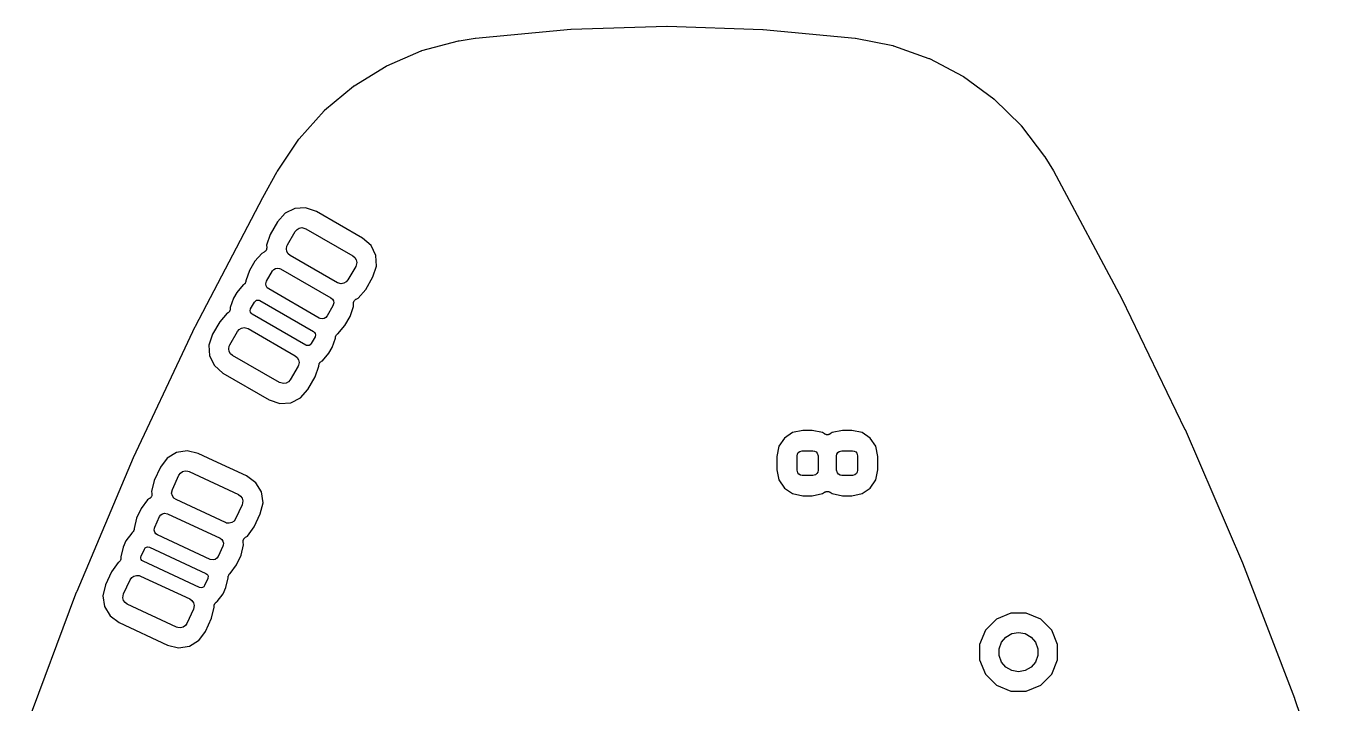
# Model space of a CAD drawing. Extents: x 123.5 to 166.3, y -110.9 to -58.6.
# Drawn here: x 128.45 to 162.33, y -76.11 to -58.63 of the extents above; entities that cross this region are included whole.
import ezdxf

# ---------------------------------------------------------------- set-up
doc = ezdxf.new("R2010")
doc.units = 0
doc.header["$MEASUREMENT"] = 0
doc.layers.add('BLACK', color=7, linetype='CONTINUOUS')

msp = doc.modelspace()

# ---------------------------------------------------------------- linework, layer by layer
at = {"layer": 'BLACK', "linetype": 'CONTINUOUS'}
for p, q in [((139.609, -59.004), (140.021, -58.9387)), ((140.021, -58.9387), (140.026, -58.9387)), ((140.026, -58.9387), (140.029, -58.9377)), ((140.029, -58.9377), (142.486, -58.7077)), ((142.486, -58.7077), (142.49, -58.708)), ((142.49, -58.708), (142.494, -58.7072)), ((142.494, -58.7072), (144.96, -58.6319)), ((144.96, -58.6319), (144.964, -58.6325)), ((144.964, -58.6325), (144.968, -58.6319)), ((144.968, -58.6319), (147.433, -58.7117)), ((147.433, -58.7117), (147.437, -58.7125)), ((147.437, -58.7125), (147.441, -58.7122)), ((147.441, -58.7122), (149.811, -58.9362)), ((149.811, -58.9362), (149.818, -58.938)), ((149.818, -58.938), (149.824, -58.9381)), ((149.824, -58.9381), (150.788, -59.1307)), ((137.741, -59.6501), (138.63, -59.2672)), ((138.63, -59.2672), (138.639, -59.265)), ((138.639, -59.265), (138.647, -59.2611)), ((138.647, -59.2611), (139.596, -59.0067)), ((139.596, -59.0067), (139.603, -59.0062)), ((139.603, -59.0062), (139.609, -59.004)), ((150.788, -59.1307), (150.797, -59.1341)), ((150.797, -59.1341), (150.806, -59.1356)), ((150.806, -59.1356), (151.718, -59.4603)), ((151.718, -59.4603), (151.726, -59.4648)), ((151.726, -59.4648), (151.735, -59.4677)), ((151.735, -59.4677), (152.59, -59.9206)), ((136.9, -60.1658), (137.724, -59.6586)), ((137.724, -59.6586), (137.733, -59.6552)), ((137.733, -59.6552), (137.741, -59.6501)), ((152.59, -59.9206), (152.597, -59.9263)), ((152.597, -59.9263), (152.606, -59.9303)), ((152.606, -59.9303), (153.387, -60.502)), ((136.142, -60.7975), (136.885, -60.1765)), ((136.885, -60.1765), (136.893, -60.1719)), ((136.893, -60.1719), (136.9, -60.1658)), ((153.387, -60.502), (153.393, -60.5086)), ((153.393, -60.5086), (153.401, -60.5139)), ((153.401, -60.5139), (154.091, -61.1923)), ((135.484, -61.5319), (136.129, -60.8102)), ((136.129, -60.8102), (136.136, -60.8045)), ((136.136, -60.8045), (136.142, -60.7975)), ((154.091, -61.1923), (154.097, -61.1998)), ((154.097, -61.1998), (154.103, -61.2061)), ((154.103, -61.2061), (154.698, -61.9889)), ((134.925, -62.3735), (135.473, -61.5464)), ((135.473, -61.5464), (135.479, -61.5397)), ((135.479, -61.5397), (135.484, -61.5319)), ((154.698, -61.9889), (154.701, -61.9948)), ((154.701, -61.9948), (154.705, -61.9999)), ((154.705, -61.9999), (154.923, -62.3594)), ((134.55, -63.048), (134.92, -62.3819)), ((134.92, -62.3819), (134.923, -62.3781)), ((134.923, -62.3781), (134.925, -62.3735)), ((154.923, -62.3594), (154.924, -62.3626)), ((154.924, -62.3626), (154.926, -62.3652)), ((154.926, -62.3652), (156.689, -65.66)), ((132.811, -66.3684), (134.548, -63.0508)), ((134.548, -63.0508), (134.549, -63.0495)), ((134.549, -63.0495), (134.55, -63.048)), ((135.372, -63.3336), (135.121, -63.4575)), ((135.652, -63.3153), (135.372, -63.3336)), ((135.929, -63.4094), (135.652, -63.3153)), ((134.928, -63.6777), (134.741, -64.0025)), ((135.121, -63.4575), (134.928, -63.6777)), ((137.12, -64.0969), (135.929, -63.4094)), ((134.741, -64.0025), (134.646, -64.2798)), ((135.185, -64.2735), (135.385, -63.9271)), ((135.385, -63.9271), (135.43, -63.8739)), ((135.43, -63.8739), (135.49, -63.8392)), ((135.49, -63.8392), (135.558, -63.8271)), ((135.558, -63.8271), (135.658, -63.8539)), ((135.658, -63.8539), (136.871, -64.5539)), ((134.646, -64.2798), (134.65, -64.3385)), ((134.65, -64.3551), (134.647, -64.3686)), ((134.65, -64.3385), (134.649, -64.3468)), ((134.649, -64.3468), (134.65, -64.3551)), ((135.158, -64.3735), (135.17, -64.3051)), ((135.17, -64.3051), (135.185, -64.2735)), ((137.34, -64.29), (137.12, -64.0969)), ((137.464, -64.5413), (137.34, -64.29)), ((134.341, -64.6953), (134.203, -64.9334)), ((134.521, -64.4898), (134.341, -64.6953)), ((134.58, -64.4607), (134.521, -64.4898)), ((134.587, -64.4558), (134.58, -64.4607)), ((134.594, -64.4524), (134.587, -64.4558)), ((134.604, -64.4428), (134.594, -64.4524)), ((134.615, -64.4346), (134.604, -64.4428)), ((134.62, -64.4277), (134.615, -64.4346)), ((134.626, -64.4219), (134.62, -64.4277)), ((134.632, -64.4095), (134.626, -64.4219)), ((134.64, -64.398), (134.632, -64.4095)), ((134.642, -64.3899), (134.64, -64.398)), ((134.646, -64.3824), (134.642, -64.3899)), ((134.647, -64.3686), (134.646, -64.3824)), ((135.17, -64.4419), (135.158, -64.3735)), ((135.205, -64.5021), (135.17, -64.4419)), ((135.258, -64.5467), (135.205, -64.5021)), ((136.471, -65.2467), (135.258, -64.5467)), ((136.871, -64.5539), (136.924, -64.5986)), ((136.924, -64.5986), (136.959, -64.6587)), ((136.959, -64.6587), (136.971, -64.7271)), ((137.483, -64.8208), (137.464, -64.5413)), ((134.203, -64.9334), (134.114, -65.1955)), ((134.648, -65.2045), (134.798, -64.9447)), ((134.798, -64.9447), (134.831, -64.9048)), ((134.831, -64.9048), (134.876, -64.8787)), ((134.876, -64.8787), (134.927, -64.8697)), ((134.927, -64.8697), (134.979, -64.8787)), ((134.979, -64.8787), (135.002, -64.8898)), ((135.002, -64.8898), (136.302, -65.6398)), ((136.944, -64.8271), (136.744, -65.1735)), ((136.959, -64.7955), (136.944, -64.8271)), ((136.971, -64.7271), (136.959, -64.7955)), ((137.388, -65.0982), (137.483, -64.8208)), ((134.046, -65.3046), (133.878, -65.4964)), ((134.051, -65.3012), (134.046, -65.3046)), ((134.059, -65.2979), (134.051, -65.3012)), ((134.069, -65.2883), (134.059, -65.2979)), ((134.08, -65.2801), (134.069, -65.2883)), ((134.084, -65.2732), (134.08, -65.2801)), ((134.09, -65.2674), (134.084, -65.2732)), ((134.097, -65.2549), (134.09, -65.2674)), ((134.104, -65.2434), (134.097, -65.2549)), ((134.106, -65.2353), (134.104, -65.2434)), ((134.11, -65.2278), (134.106, -65.2353)), ((134.111, -65.214), (134.11, -65.2278)), ((134.115, -65.2006), (134.111, -65.214)), ((134.114, -65.1955), (134.115, -65.2006)), ((134.627, -65.2795), (134.648, -65.2045)), ((134.637, -65.3308), (134.627, -65.2795)), ((134.663, -65.3759), (134.637, -65.3308)), ((134.702, -65.4094), (134.663, -65.3759)), ((136.571, -65.2735), (136.471, -65.2467)), ((136.639, -65.2615), (136.571, -65.2735)), ((136.699, -65.2267), (136.639, -65.2615)), ((136.744, -65.1735), (136.699, -65.2267)), ((137.201, -65.4229), (137.388, -65.0982)), ((133.791, -65.6479), (133.709, -65.8883)), ((133.878, -65.4964), (133.791, -65.6479)), ((134.335, -65.7458), (134.357, -65.7192)), ((134.357, -65.7192), (134.387, -65.7018)), ((134.387, -65.7018), (134.422, -65.6958)), ((134.422, -65.6958), (134.456, -65.7018)), ((134.456, -65.7018), (134.472, -65.7092)), ((134.472, -65.7092), (135.857, -66.5092)), ((136.002, -66.1594), (134.702, -65.4094)), ((136.302, -65.6398), (136.341, -65.6733)), ((136.341, -65.6733), (136.367, -65.7184)), ((136.367, -65.7184), (136.377, -65.7697)), ((136.903, -65.7204), (136.909, -65.7079)), ((136.909, -65.7079), (136.915, -65.7022)), ((136.915, -65.7022), (136.919, -65.6952)), ((136.919, -65.6952), (136.931, -65.687)), ((136.931, -65.687), (136.941, -65.6774)), ((136.941, -65.6774), (136.948, -65.6741)), ((136.948, -65.6741), (136.955, -65.6691)), ((136.955, -65.6691), (137.008, -65.6431)), ((137.008, -65.6431), (137.201, -65.4229)), ((156.689, -65.66), (156.69, -65.6626)), ((156.69, -65.6626), (156.691, -65.6648)), ((156.691, -65.6648), (158.315, -69.0324)), ((133.634, -66.0339), (133.441, -66.2541)), ((133.64, -66.0309), (133.634, -66.0339)), ((133.647, -66.026), (133.64, -66.0309)), ((133.654, -66.0226), (133.647, -66.026)), ((133.664, -66.0131), (133.654, -66.0226)), ((133.675, -66.0049), (133.664, -66.0131)), ((133.68, -65.9979), (133.675, -66.0049)), ((133.686, -65.9921), (133.68, -65.9979)), ((133.692, -65.9797), (133.686, -65.9921)), ((133.7, -65.9682), (133.692, -65.9797)), ((133.702, -65.9601), (133.7, -65.9682)), ((133.706, -65.9526), (133.702, -65.9601)), ((133.707, -65.9388), (133.706, -65.9526)), ((133.71, -65.9254), (133.707, -65.9388)), ((133.709, -65.8883), (133.71, -65.9087)), ((133.71, -65.9087), (133.709, -65.917)), ((133.709, -65.917), (133.71, -65.9254)), ((134.222, -65.969), (134.235, -65.919)), ((134.228, -66.0032), (134.222, -65.969)), ((134.245, -66.0332), (134.228, -66.0032)), ((134.235, -65.919), (134.335, -65.7458)), ((134.272, -66.0556), (134.245, -66.0332)), ((135.657, -66.8556), (134.272, -66.0556)), ((136.356, -65.8447), (136.206, -66.1045)), ((136.377, -65.7697), (136.356, -65.8447)), ((136.801, -66.1157), (136.889, -65.8569)), ((136.884, -65.7747), (136.888, -65.7613)), ((136.885, -65.783), (136.884, -65.7747)), ((136.884, -65.7913), (136.885, -65.783)), ((136.889, -65.8569), (136.884, -65.7913)), ((136.888, -65.7613), (136.889, -65.7475)), ((136.889, -65.7475), (136.893, -65.74)), ((136.893, -65.74), (136.895, -65.7319)), ((136.895, -65.7319), (136.903, -65.7204)), ((132.614, -66.7852), (132.809, -66.3732)), ((132.809, -66.3732), (132.81, -66.371)), ((132.81, -66.371), (132.811, -66.3684)), ((133.441, -66.2541), (133.253, -66.5789)), ((136.025, -66.1705), (136.002, -66.1594)), ((136.077, -66.1795), (136.025, -66.1705)), ((136.128, -66.1705), (136.077, -66.1795)), ((136.173, -66.1444), (136.128, -66.1705)), ((136.206, -66.1045), (136.173, -66.1444)), ((136.481, -66.562), (136.663, -66.3539)), ((136.663, -66.3539), (136.801, -66.1157)), ((133.253, -66.5789), (133.159, -66.8562)), ((133.698, -66.8499), (133.898, -66.5035)), ((133.898, -66.5035), (133.942, -66.4503)), ((133.942, -66.4503), (134.002, -66.4156)), ((134.002, -66.4156), (134.071, -66.4035)), ((134.071, -66.4035), (134.171, -66.4303)), ((134.171, -66.4303), (135.383, -67.1303)), ((135.894, -66.6458), (135.794, -66.819)), ((135.857, -66.5092), (135.884, -66.5315)), ((135.884, -66.5315), (135.901, -66.5616)), ((135.907, -66.5958), (135.894, -66.6458)), ((135.901, -66.5616), (135.907, -66.5958)), ((136.338, -66.9168), (136.42, -66.6753)), ((136.42, -66.6613), (136.423, -66.6479)), ((136.421, -66.6696), (136.42, -66.6613)), ((136.42, -66.6753), (136.421, -66.6696)), ((136.423, -66.6479), (136.425, -66.6341)), ((136.425, -66.6341), (136.429, -66.6266)), ((136.429, -66.6266), (136.431, -66.6185)), ((136.431, -66.6185), (136.438, -66.6069)), ((136.438, -66.6069), (136.444, -66.5945)), ((136.444, -66.5945), (136.45, -66.5887)), ((136.45, -66.5887), (136.455, -66.5818)), ((136.455, -66.5818), (136.466, -66.5736)), ((136.466, -66.5736), (136.476, -66.564)), ((136.476, -66.564), (136.481, -66.562)), ((131.214, -69.7551), (132.614, -66.7852)), ((133.159, -66.8562), (133.177, -67.1358)), ((133.671, -66.9499), (133.683, -66.8815)), ((133.683, -67.0183), (133.671, -66.9499)), ((133.683, -66.8815), (133.698, -66.8499)), ((133.718, -67.0785), (133.683, -67.0183)), ((135.673, -66.8629), (135.657, -66.8556)), ((135.707, -66.869), (135.673, -66.8629)), ((135.742, -66.8629), (135.707, -66.869)), ((135.772, -66.8456), (135.742, -66.8629)), ((135.794, -66.819), (135.772, -66.8456)), ((136.084, -67.2592), (136.251, -67.0684)), ((136.251, -67.0684), (136.338, -66.9168)), ((133.177, -67.1358), (133.301, -67.387)), ((133.301, -67.387), (133.521, -67.5801)), ((133.771, -67.1231), (133.718, -67.0785)), ((134.983, -67.8231), (133.771, -67.1231)), ((135.456, -67.4035), (135.256, -67.7499)), ((135.383, -67.1303), (135.436, -67.175)), ((135.436, -67.175), (135.471, -67.2351)), ((135.471, -67.3719), (135.456, -67.4035)), ((135.471, -67.2351), (135.483, -67.3035)), ((135.483, -67.3035), (135.471, -67.3719)), ((135.901, -67.6746), (135.995, -67.3972)), ((135.995, -67.3739), (135.998, -67.3604)), ((135.995, -67.3822), (135.995, -67.3739)), ((135.995, -67.3905), (135.995, -67.3822)), ((135.995, -67.3972), (135.995, -67.3905)), ((135.998, -67.3604), (135.999, -67.3466)), ((135.999, -67.3466), (136.003, -67.3391)), ((136.003, -67.3391), (136.005, -67.331)), ((136.005, -67.331), (136.013, -67.3195)), ((136.013, -67.3195), (136.019, -67.3071)), ((136.019, -67.3071), (136.025, -67.3013)), ((136.025, -67.3013), (136.03, -67.2944)), ((136.03, -67.2944), (136.041, -67.2862)), ((136.041, -67.2862), (136.051, -67.2766)), ((136.051, -67.2766), (136.058, -67.2732)), ((136.058, -67.2732), (136.065, -67.2683)), ((136.065, -67.2683), (136.084, -67.2592)), ((133.521, -67.5801), (134.712, -68.2676)), ((135.256, -67.7499), (135.212, -67.8032)), ((135.713, -67.9993), (135.901, -67.6746)), ((135.083, -67.8499), (134.983, -67.8231)), ((135.152, -67.8379), (135.083, -67.8499)), ((135.212, -67.8032), (135.152, -67.8379)), ((135.52, -68.2195), (135.713, -67.9993)), ((134.712, -68.2676), (134.99, -68.3618)), ((134.99, -68.3618), (135.269, -68.3434)), ((135.269, -68.3434), (135.52, -68.2195)), ((148.466, -69.0604), (148.203, -69.1126)), ((148.71, -69.0604), (148.466, -69.0604)), ((148.973, -69.1126), (148.71, -69.0604)), ((149.486, -69.0604), (149.223, -69.1126)), ((149.73, -69.0604), (149.486, -69.0604)), ((149.993, -69.1126), (149.73, -69.0604)), ((158.315, -69.0324), (158.316, -69.035)), ((158.316, -69.035), (158.318, -69.0373)), ((158.318, -69.0373), (159.799, -72.4699)), ((147.991, -69.2541), (147.85, -69.4659)), ((148.203, -69.1126), (147.991, -69.2541)), ((149.027, -69.149), (148.973, -69.1126)), ((149.035, -69.1524), (149.027, -69.149)), ((149.042, -69.1573), (149.035, -69.1524)), ((149.055, -69.1612), (149.042, -69.1573)), ((149.068, -69.1668), (149.055, -69.1612)), ((149.076, -69.1673), (149.068, -69.1668)), ((149.084, -69.1697), (149.076, -69.1673)), ((149.098, -69.1688), (149.084, -69.1697)), ((149.112, -69.1697), (149.098, -69.1688)), ((149.12, -69.1673), (149.112, -69.1697)), ((149.128, -69.1668), (149.12, -69.1673)), ((149.141, -69.1612), (149.128, -69.1668)), ((149.154, -69.1573), (149.141, -69.1612)), ((149.161, -69.1524), (149.154, -69.1573)), ((149.169, -69.149), (149.161, -69.1524)), ((149.223, -69.1126), (149.169, -69.149)), ((150.205, -69.2541), (149.993, -69.1126)), ((150.346, -69.4659), (150.205, -69.2541)), ((129.761, -73.2056), (131.212, -69.7599)), ((131.212, -69.7599), (131.214, -69.7577)), ((131.214, -69.7577), (131.214, -69.7551)), ((132.083, -69.7702), (131.909, -70.0064)), ((132.322, -69.6249), (132.083, -69.7702)), ((132.599, -69.5823), (132.322, -69.6249)), ((132.883, -69.6519), (132.599, -69.5823)), ((133.267, -69.8309), (132.883, -69.6519)), ((147.85, -69.4659), (147.798, -69.7283)), ((147.798, -69.7283), (147.798, -70.0733)), ((148.318, -69.7158), (148.326, -69.6696)), ((148.318, -70.0858), (148.318, -69.7158)), ((148.326, -69.6696), (148.35, -69.629)), ((148.35, -69.629), (148.385, -69.5989)), ((148.385, -69.5989), (148.453, -69.5808)), ((148.453, -69.5808), (148.723, -69.5808)), ((148.723, -69.5808), (148.769, -69.5889)), ((148.769, -69.5889), (148.81, -69.6124)), ((148.81, -69.6124), (148.84, -69.6483)), ((148.84, -69.6483), (148.858, -69.7158)), ((148.858, -69.7158), (148.858, -70.0858)), ((149.338, -69.7158), (149.346, -69.6696)), ((149.338, -70.0858), (149.338, -69.7158)), ((149.346, -69.6696), (149.37, -69.629)), ((149.37, -69.629), (149.405, -69.5989)), ((149.405, -69.5989), (149.473, -69.5808)), ((149.473, -69.5808), (149.743, -69.5808)), ((149.743, -69.5808), (149.789, -69.5889)), ((149.789, -69.5889), (149.83, -69.6124)), ((149.83, -69.6124), (149.86, -69.6483)), ((149.86, -69.6483), (149.878, -69.7158)), ((149.878, -69.7158), (149.878, -70.0858)), ((150.398, -69.7283), (150.346, -69.4659)), ((150.398, -70.0733), (150.398, -69.7283)), ((131.909, -70.0064), (131.751, -70.3463)), ((132.426, -70.1581), (132.483, -70.1183)), ((132.483, -70.1183), (132.55, -70.1003)), ((132.55, -70.1003), (132.619, -70.1064)), ((132.619, -70.1064), (132.652, -70.1183)), ((132.652, -70.1183), (133.921, -70.7099)), ((134.13, -70.233), (133.267, -69.8309)), ((147.798, -70.0733), (147.85, -70.3357)), ((148.336, -70.1533), (148.318, -70.0858)), ((148.858, -70.0858), (148.85, -70.132)), ((149.356, -70.1533), (149.338, -70.0858)), ((149.878, -70.0858), (149.87, -70.132)), ((150.346, -70.3357), (150.398, -70.0733)), ((131.751, -70.3463), (131.681, -70.6307)), ((132.217, -70.5775), (132.386, -70.215)), ((132.386, -70.215), (132.426, -70.1581)), ((134.366, -70.4062), (134.13, -70.233)), ((134.511, -70.6457), (134.366, -70.4062)), ((147.85, -70.3357), (147.991, -70.5475)), ((148.366, -70.1892), (148.336, -70.1533)), ((148.407, -70.2127), (148.366, -70.1892)), ((148.453, -70.2208), (148.407, -70.2127)), ((148.723, -70.2208), (148.453, -70.2208)), ((148.79, -70.2027), (148.723, -70.2208)), ((148.826, -70.1726), (148.79, -70.2027)), ((148.85, -70.132), (148.826, -70.1726)), ((149.386, -70.1892), (149.356, -70.1533)), ((149.427, -70.2127), (149.386, -70.1892)), ((149.473, -70.2208), (149.427, -70.2127)), ((149.743, -70.2208), (149.473, -70.2208)), ((149.81, -70.2027), (149.743, -70.2208)), ((149.846, -70.1726), (149.81, -70.2027)), ((149.87, -70.132), (149.846, -70.1726)), ((150.205, -70.5475), (150.346, -70.3357)), ((131.653, -70.7968), (131.644, -70.8073)), ((131.664, -70.7877), (131.653, -70.7968)), ((131.668, -70.7804), (131.664, -70.7877)), ((131.673, -70.7741), (131.668, -70.7804)), ((131.678, -70.7612), (131.673, -70.7741)), ((131.685, -70.749), (131.678, -70.7612)), ((131.681, -70.6307), (131.69, -70.6889)), ((131.686, -70.7408), (131.685, -70.749)), ((131.689, -70.733), (131.686, -70.7408)), ((131.69, -70.7191), (131.689, -70.733)), ((131.69, -70.6889), (131.69, -70.6972)), ((131.69, -70.6972), (131.692, -70.7054)), ((131.692, -70.7054), (131.69, -70.7191)), ((132.199, -70.6795), (132.217, -70.5775)), ((132.217, -70.7466), (132.199, -70.6795)), ((132.257, -70.8035), (132.217, -70.7466)), ((133.921, -70.7099), (133.978, -70.7498)), ((133.978, -70.7498), (134.018, -70.8067)), ((134.554, -70.9225), (134.511, -70.6457)), ((147.991, -70.5475), (148.203, -70.689)), ((148.203, -70.689), (148.466, -70.7412)), ((148.466, -70.7412), (148.71, -70.7412)), ((148.71, -70.7412), (148.973, -70.689)), ((148.973, -70.689), (149.027, -70.6526)), ((149.027, -70.6526), (149.035, -70.6492)), ((149.035, -70.6492), (149.042, -70.6443)), ((149.042, -70.6443), (149.055, -70.6404)), ((149.055, -70.6404), (149.068, -70.6348)), ((149.068, -70.6348), (149.076, -70.6343)), ((149.076, -70.6343), (149.084, -70.6319)), ((149.084, -70.6319), (149.098, -70.6328)), ((149.098, -70.6328), (149.112, -70.6319)), ((149.112, -70.6319), (149.12, -70.6343)), ((149.12, -70.6343), (149.128, -70.6348)), ((149.128, -70.6348), (149.141, -70.6404)), ((149.141, -70.6404), (149.154, -70.6443)), ((149.154, -70.6443), (149.161, -70.6492)), ((149.161, -70.6492), (149.169, -70.6526)), ((149.169, -70.6526), (149.223, -70.689)), ((149.223, -70.689), (149.486, -70.7412)), ((149.486, -70.7412), (149.73, -70.7412)), ((149.73, -70.7412), (149.993, -70.689)), ((149.993, -70.689), (150.205, -70.5475)), ((131.413, -71.0713), (131.297, -71.3205)), ((131.574, -70.8509), (131.413, -71.0713)), ((131.631, -70.8168), (131.574, -70.8509)), ((131.637, -70.8113), (131.631, -70.8168)), ((131.644, -70.8073), (131.637, -70.8113)), ((132.314, -70.8433), (132.257, -70.8035)), ((133.583, -71.435), (132.314, -70.8433)), ((134.018, -70.9757), (133.849, -71.3383)), ((134.018, -70.8067), (134.036, -70.8738)), ((134.036, -70.8738), (134.018, -70.9757)), ((134.484, -71.207), (134.554, -70.9225)), ((131.297, -71.3205), (131.231, -71.5894)), ((131.763, -71.5518), (131.89, -71.2799)), ((131.89, -71.2799), (131.92, -71.2373)), ((131.92, -71.2373), (131.962, -71.2074)), ((131.962, -71.2074), (132.013, -71.1939)), ((132.013, -71.1939), (132.089, -71.2074)), ((132.089, -71.2074), (133.449, -71.8413)), ((133.616, -71.4469), (133.583, -71.435)), ((133.685, -71.453), (133.616, -71.4469)), ((133.752, -71.435), (133.685, -71.453)), ((133.809, -71.3952), (133.752, -71.435)), ((133.849, -71.3383), (133.809, -71.3952)), ((134.326, -71.5469), (134.484, -71.207)), ((131.173, -71.7039), (131.022, -71.9097)), ((131.177, -71.7002), (131.173, -71.7039)), ((131.184, -71.6962), (131.177, -71.7002)), ((131.193, -71.6858), (131.184, -71.6962)), ((131.204, -71.6766), (131.193, -71.6858)), ((131.208, -71.6693), (131.204, -71.6766)), ((131.213, -71.663), (131.208, -71.6693)), ((131.218, -71.6501), (131.213, -71.663)), ((131.225, -71.638), (131.218, -71.6501)), ((131.226, -71.6297), (131.225, -71.638)), ((131.229, -71.6219), (131.226, -71.6297)), ((131.23, -71.6081), (131.229, -71.6219)), ((131.232, -71.5944), (131.23, -71.6081)), ((131.231, -71.5894), (131.232, -71.5944)), ((131.749, -71.6283), (131.754, -71.5764)), ((131.763, -71.6786), (131.749, -71.6283)), ((131.754, -71.5764), (131.763, -71.5518)), ((131.793, -71.7213), (131.763, -71.6786)), ((131.836, -71.7512), (131.793, -71.7213)), ((133.195, -72.3851), (131.836, -71.7512)), ((134.096, -71.8191), (134.102, -71.8136)), ((134.102, -71.8136), (134.152, -71.7831)), ((134.152, -71.7831), (134.326, -71.5469)), ((130.948, -72.0682), (130.888, -72.3148)), ((131.022, -71.9097), (130.948, -72.0682)), ((131.414, -72.2995), (131.499, -72.1183)), ((131.499, -72.1183), (131.519, -72.0898)), ((131.519, -72.0898), (131.547, -72.0699)), ((131.547, -72.0699), (131.581, -72.0609)), ((131.581, -72.0609), (131.632, -72.0699)), ((131.632, -72.0699), (133.082, -72.7461)), ((133.521, -72.0406), (133.394, -72.3125)), ((133.449, -71.8413), (133.491, -71.8712)), ((133.491, -71.8712), (133.521, -71.9139)), ((133.521, -71.9139), (133.535, -71.9642)), ((133.53, -72.0161), (133.521, -72.0406)), ((133.535, -71.9642), (133.53, -72.0161)), ((133.988, -72.2719), (134.052, -72.0064)), ((134.041, -71.9249), (134.043, -71.9112)), ((134.043, -71.9331), (134.041, -71.9249)), ((134.042, -71.9415), (134.043, -71.9331)), ((134.052, -72.0064), (134.042, -71.9415)), ((134.043, -71.8974), (134.046, -71.8896)), ((134.043, -71.9112), (134.043, -71.8974)), ((134.046, -71.8896), (134.048, -71.8813)), ((134.048, -71.8813), (134.054, -71.8692)), ((134.054, -71.8692), (134.059, -71.8563)), ((134.059, -71.8563), (134.065, -71.85)), ((134.065, -71.85), (134.069, -71.8427)), ((134.069, -71.8427), (134.079, -71.8335)), ((134.079, -71.8335), (134.089, -71.8231)), ((134.089, -71.8231), (134.096, -71.8191)), ((130.825, -72.4665), (130.652, -72.7027)), ((130.831, -72.463), (130.825, -72.4665)), ((130.837, -72.4575), (130.831, -72.463)), ((130.845, -72.4534), (130.837, -72.4575)), ((130.854, -72.443), (130.845, -72.4534)), ((130.864, -72.4339), (130.854, -72.443)), ((130.868, -72.4266), (130.864, -72.4339)), ((130.874, -72.4203), (130.868, -72.4266)), ((130.879, -72.4074), (130.874, -72.4203)), ((130.885, -72.3952), (130.879, -72.4074)), ((130.887, -72.387), (130.885, -72.3952)), ((130.89, -72.3792), (130.887, -72.387)), ((130.888, -72.3148), (130.891, -72.3351)), ((130.892, -72.3516), (130.89, -72.3653)), ((130.89, -72.3653), (130.89, -72.3792)), ((130.891, -72.3351), (130.891, -72.3434)), ((130.891, -72.3434), (130.892, -72.3516)), ((131.405, -72.3505), (131.408, -72.3159)), ((131.414, -72.384), (131.405, -72.3505)), ((131.408, -72.3159), (131.414, -72.2995)), ((131.434, -72.4125), (131.414, -72.384)), ((131.463, -72.4324), (131.434, -72.4125)), ((132.913, -73.1086), (131.463, -72.4324)), ((133.271, -72.3986), (133.195, -72.3851)), ((133.322, -72.3851), (133.271, -72.3986)), ((133.364, -72.3552), (133.322, -72.3851)), ((133.394, -72.3125), (133.364, -72.3552)), ((133.871, -72.5211), (133.988, -72.2719)), ((159.799, -72.4699), (159.8, -72.4726)), ((159.8, -72.4726), (159.801, -72.4749)), ((159.801, -72.4749), (161.138, -75.9666)), ((130.652, -72.7027), (130.494, -73.0425)), ((131.169, -72.8544), (131.226, -72.8145)), ((131.226, -72.8145), (131.293, -72.7966)), ((131.293, -72.7966), (131.362, -72.8026)), ((131.362, -72.8026), (131.395, -72.8145)), ((131.395, -72.8145), (132.664, -73.4062)), ((133.082, -72.7461), (133.11, -72.766)), ((133.11, -72.766), (133.13, -72.7945)), ((133.13, -72.7945), (133.139, -72.828)), ((133.139, -72.828), (133.136, -72.8626)), ((133.658, -72.8211), (133.661, -72.8133)), ((133.658, -72.8349), (133.658, -72.8211)), ((133.661, -72.8133), (133.662, -72.805)), ((133.662, -72.805), (133.669, -72.7929)), ((133.669, -72.7929), (133.674, -72.78)), ((133.674, -72.78), (133.68, -72.7737)), ((133.68, -72.7737), (133.684, -72.7664)), ((133.684, -72.7664), (133.694, -72.7572)), ((133.694, -72.7572), (133.703, -72.7468)), ((133.703, -72.7468), (133.708, -72.7444)), ((133.708, -72.7444), (133.871, -72.5211)), ((130.494, -73.0425), (130.424, -73.327)), ((130.96, -73.2738), (131.129, -72.9113)), ((131.129, -72.9113), (131.169, -72.8544)), ((132.964, -73.1176), (132.913, -73.1086)), ((132.997, -73.1086), (132.964, -73.1176)), ((133.026, -73.0887), (132.997, -73.1086)), ((133.046, -73.0602), (133.026, -73.0887)), ((133.13, -72.879), (133.046, -73.0602)), ((133.136, -72.8626), (133.13, -72.879)), ((133.523, -73.2689), (133.597, -73.1103)), ((133.597, -73.1103), (133.657, -72.8625)), ((133.656, -72.8486), (133.658, -72.8349)), ((133.657, -72.8568), (133.656, -72.8486)), ((133.657, -72.8625), (133.657, -72.8568)), ((128.453, -76.714), (129.734, -73.277)), ((129.734, -73.277), (129.759, -73.2106)), ((129.734, -73.277), (129.734, -73.277)), ((129.759, -73.2106), (129.76, -73.2083)), ((129.76, -73.2083), (129.761, -73.2056)), ((130.424, -73.327), (130.467, -73.6039)), ((130.942, -73.3758), (130.96, -73.2738)), ((130.96, -73.4429), (130.942, -73.3758)), ((131, -73.4998), (130.96, -73.4429)), ((131.057, -73.5396), (131, -73.4998)), ((132.664, -73.4062), (132.721, -73.4461)), ((132.721, -73.4461), (132.76, -73.5029)), ((132.76, -73.5029), (132.778, -73.57)), ((133.322, -73.5133), (133.332, -73.5041)), ((133.332, -73.5041), (133.341, -73.4937)), ((133.341, -73.4937), (133.349, -73.4897)), ((133.349, -73.4897), (133.355, -73.4842)), ((133.355, -73.4842), (133.373, -73.4736)), ((133.373, -73.4736), (133.523, -73.2689)), ((130.467, -73.6039), (130.612, -73.8434)), ((130.612, -73.8434), (130.848, -74.0166)), ((132.326, -74.1313), (131.057, -73.5396)), ((132.76, -73.672), (132.591, -74.0345)), ((132.778, -73.57), (132.76, -73.672)), ((133.227, -73.9033), (133.296, -73.6188)), ((133.294, -73.5955), (133.296, -73.5818)), ((133.296, -73.6037), (133.294, -73.5955)), ((133.295, -73.6121), (133.296, -73.6037)), ((133.296, -73.6188), (133.295, -73.6121)), ((133.296, -73.568), (133.299, -73.5602)), ((133.296, -73.5818), (133.296, -73.568)), ((133.299, -73.5602), (133.301, -73.5519)), ((133.301, -73.5519), (133.307, -73.5398)), ((133.307, -73.5398), (133.312, -73.5269)), ((133.312, -73.5269), (133.318, -73.5206)), ((133.318, -73.5206), (133.322, -73.5133)), ((153.825, -73.7696), (153.455, -73.9231)), ((154.226, -73.7696), (153.825, -73.7696)), ((154.597, -73.9231), (154.226, -73.7696)), ((130.848, -74.0166), (132.094, -74.5976)), ((132.358, -74.1432), (132.326, -74.1313)), ((132.428, -74.1492), (132.358, -74.1432)), ((132.495, -74.1313), (132.428, -74.1492)), ((132.552, -74.0914), (132.495, -74.1313)), ((132.591, -74.0345), (132.552, -74.0914)), ((133.068, -74.2431), (133.227, -73.9033)), ((153.455, -73.9231), (153.171, -74.2066)), ((154.88, -74.2066), (154.597, -73.9231)), ((132.656, -74.6246), (132.895, -74.4793)), ((132.895, -74.4793), (132.897, -74.4767)), ((132.897, -74.4767), (133.068, -74.2431)), ((132.897, -74.4767), (132.897, -74.4767)), ((153.171, -74.2066), (153.018, -74.5771)), ((153.526, -74.6894), (153.586, -74.5237)), ((153.586, -74.5237), (153.699, -74.3887)), ((153.699, -74.3887), (153.852, -74.3005)), ((153.852, -74.3005), (154.026, -74.2699)), ((154.026, -74.2699), (154.199, -74.3005)), ((154.199, -74.3005), (154.352, -74.3887)), ((154.352, -74.3887), (154.465, -74.5237)), ((154.465, -74.5237), (154.526, -74.6894)), ((155.034, -74.5771), (154.88, -74.2066)), ((132.094, -74.5976), (132.379, -74.6673)), ((132.379, -74.6673), (132.656, -74.6246)), ((153.018, -74.5771), (153.018, -74.9781)), ((153.526, -74.8658), (153.526, -74.6894)), ((153.586, -75.0315), (153.526, -74.8658)), ((154.526, -74.8658), (154.465, -75.0315)), ((154.526, -74.6894), (154.526, -74.8658)), ((155.034, -74.9781), (155.034, -74.5771)), ((153.018, -74.9781), (153.171, -75.3486)), ((153.699, -75.1665), (153.586, -75.0315)), ((153.852, -75.2547), (153.699, -75.1665)), ((154.352, -75.1665), (154.199, -75.2547)), ((154.465, -75.0315), (154.352, -75.1665)), ((154.88, -75.3486), (155.034, -74.9781)), ((153.171, -75.3486), (153.455, -75.6321)), ((154.026, -75.2853), (153.852, -75.2547)), ((154.199, -75.2547), (154.026, -75.2853)), ((154.597, -75.6321), (154.88, -75.3486)), ((153.455, -75.6321), (153.825, -75.7856)), ((153.825, -75.7856), (154.226, -75.7856)), ((154.226, -75.7856), (154.597, -75.6321)), ((161.138, -75.9666), (161.139, -75.9693)), ((161.139, -75.9693), (161.14, -75.9716)), ((161.14, -75.9716), (162.329, -79.5163))]:
    msp.add_line(p, q, dxfattribs=at)

doc.saveas('drawing.dxf')
